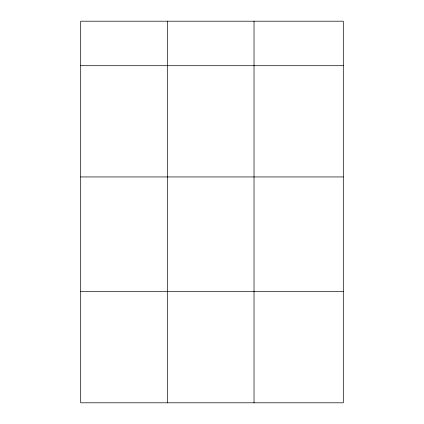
<?xml version="1.0" encoding="UTF-8"?>
<svg xmlns="http://www.w3.org/2000/svg" width="424" height="424" viewBox="0 0 424 424"><rect width="100%" height="100%" fill="white"/><g stroke="black" fill="none" stroke-linecap="round" stroke-linejoin="round"><path stroke-width="0.64" d="M343.308 176.946L343.308 21.2L80.693 21.2L80.693 402.8L343.308 402.8L343.308 176.946L80.693 176.946M80.693 65.704L343.308 65.704M80.693 291.558L343.308 291.558M254.018 21.2L254.018 402.8M167.358 21.2L167.358 402.8"/></g></svg>
